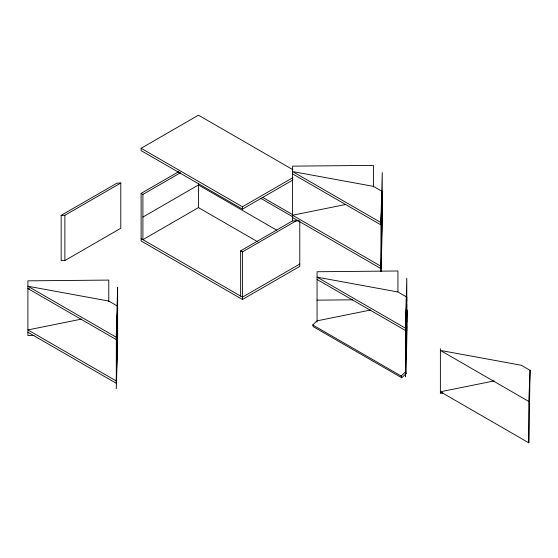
<?xml version="1.0" encoding="UTF-8"?>
<svg xmlns="http://www.w3.org/2000/svg" width="558" height="558" viewBox="0 0 558 558"><rect width="100%" height="100%" fill="white"/><g stroke="black" fill="none" stroke-linecap="round" stroke-linejoin="round"><path stroke-width="0.84" d="M117.619 318.702L116.308 380.975L27.9 329.931L81.531 319.099M117.619 321.024L116.308 383.297L27.9 332.254M382.258 204.005L380.947 268.6L292.538 217.557M406.071 373.637L405.471 371.879L406.782 309.613L407.375 311.364L406.071 373.637L401.753 377.759L313.345 326.716L312.745 324.965L317.063 320.836L370.693 310.004M528.796 442.829L530.1 370.352L521.256 365.246L440.381 350.424L528.796 401.467L528.796 442.829L440.381 391.786L494.018 380.954M381.023 271.404L382.258 227.308L382.258 172.561L380.947 219.252L380.947 271.39M405.471 351.198L406.782 304.508M405.568 373.393L405.471 376.845L405.471 324.861L406.782 278.17L406.782 322.461M405.959 359.554L406.147 352.635M406.245 349.175L406.782 325.879M117.619 308.49L116.308 339.606L27.9 288.563L29.602 288.877M382.258 193.793L380.947 224.909L292.538 173.866M406.782 299.402L405.471 330.517L317.063 279.474M528.796 401.467L530.1 370.352M401.753 377.759L401.16 376.008L405.471 371.879M292.985 179.934L242.43 209.117L141.118 150.625L141.118 148.282L198.46 115.171L293.02 169.765M61.171 215.367L117.082 183.087L120.786 183.017L120.786 228.271L64.874 260.551L61.171 260.621L61.171 215.367L64.874 215.297L120.786 183.017M299.779 221.386L299.779 266.375L242.43 299.479L141.118 240.986L141.118 193.396L178.846 171.613M141.118 193.396L142.904 194.428L180.639 172.645M142.904 217.055L198.46 184.977L276.649 230.119M198.746 207.436L142.904 239.675L142.904 194.428M141.118 148.282L242.43 206.774L292.985 177.583M240.638 296.103L240.638 250.849L292.706 220.794M240.638 250.849L242.43 251.888L296.758 220.522M299.779 264.025L242.43 297.135L141.118 238.643M442.913 392.902L440.381 393.46L440.381 348.764M345.318 204.57L292.538 215.228L380.947 266.278M299.493 220.822L292.538 220.884L292.538 166.144L373.414 165.384L373.414 186.965M317.063 300.155L352.719 299.82M33.989 335.525L27.9 335.588L27.9 280.841L108.775 280.088L108.775 301.662M262.651 197.344L292.72 214.704M260.858 198.376L292.434 216.609M257.852 241.893L198.46 207.604L198.46 183.24M312.745 324.965L401.16 376.008M397.938 291.708L397.938 270.993L317.063 271.746L317.063 321.952M242.43 206.774L242.43 209.117M242.43 251.888L242.43 299.479M64.874 215.297L64.874 260.551M117.619 287.258L116.308 333.949L116.308 388.696L117.619 342.005L117.619 287.258M117.619 306.168L116.308 337.283L27.9 286.24L108.775 301.062L117.619 306.168M382.258 191.471L380.947 222.586L292.538 171.543L373.414 186.365L382.258 191.471M406.782 297.079L405.471 328.195L317.063 277.152L397.938 291.974L406.782 297.079"/></g></svg>
